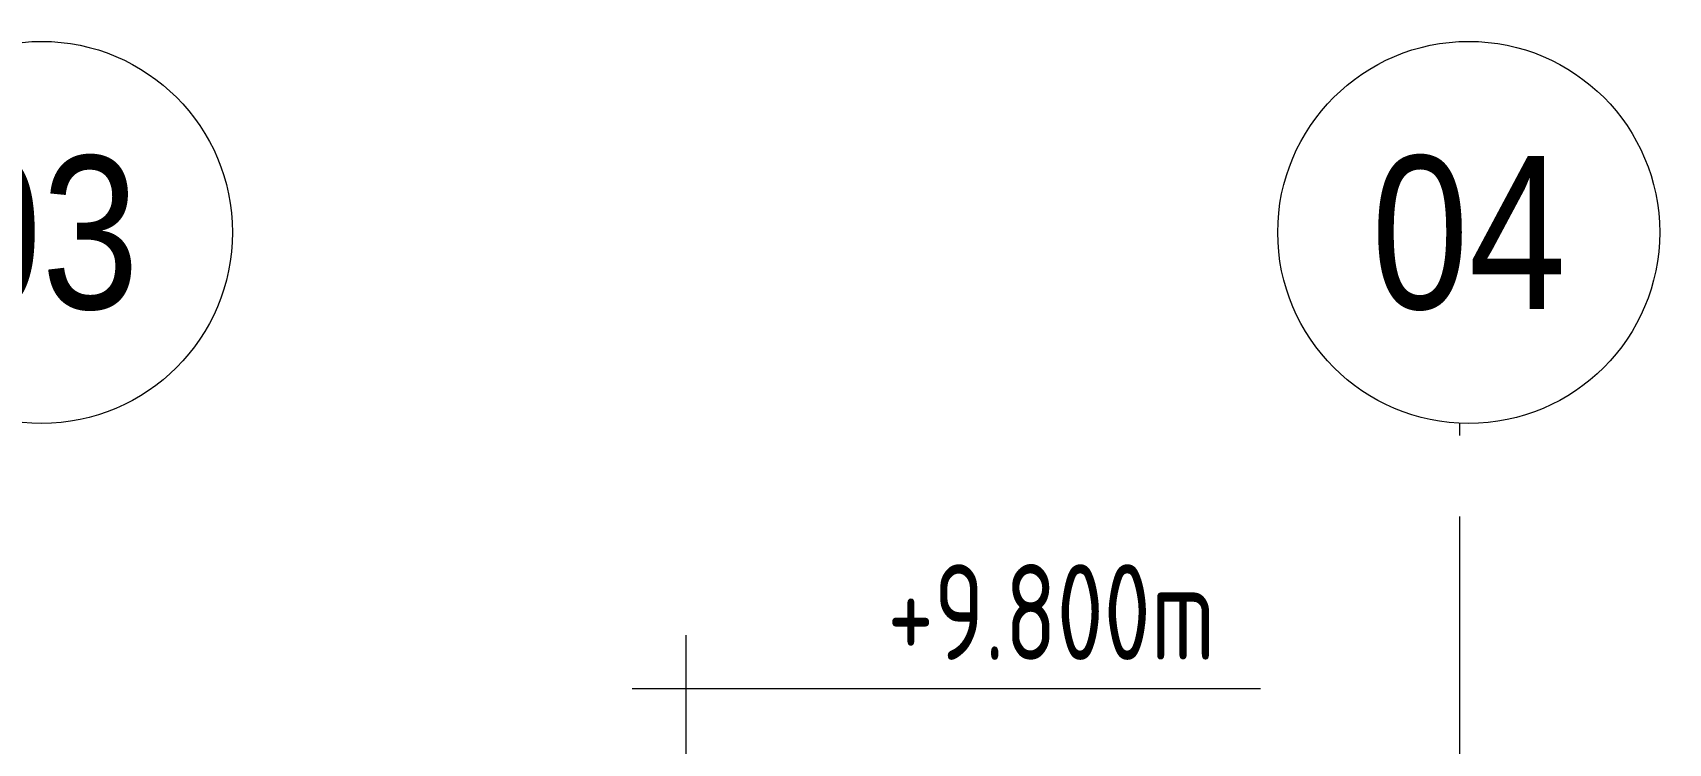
# Model space of a CAD drawing. Header units: millimetres. Extents: x -6181 to 191287, y -8583 to 23546.
# Drawn here: x 89554 to 92763, y 10244 to 11637 of the extents above; entities that cross this region are included whole.
import ezdxf
from ezdxf.enums import TextEntityAlignment as Align

# ---------------------------------------------------------------- set-up
doc = ezdxf.new("R2010")
doc.units = ezdxf.units.MM
doc.header["$MEASUREMENT"] = 0
doc.linetypes.add('ACAD_ISO02W100', pattern=[15, 12, -3])
doc.linetypes.add('CENTER2', pattern=[28.575, 19.05, -3.175, 3.175, -3.175])
doc.layers.add('00--ORIGIN POINT', color=200, linetype='Continuous', lineweight=20, plot=False)
for name, color, linetype, lineweight in [('03--GRID', 252, 'CENTER2', 5), ('03--GRIDBUBBLE', 8, 'Continuous', 18), ('03--GRIDTEXT', 4, 'Continuous', 40), ('W--ELEV-2', 7, 'Continuous', 20)]:
    doc.layers.add(name, color=color, linetype=linetype, lineweight=lineweight)
doc.styles.add('Ariel', font='arial.ttf', dxfattribs={"width": 0.8})
doc.styles.add('ISO', font='isocp2.shx', dxfattribs={"width": 0.8})
doc.styles.add('ROMANS', font='ARIALN.TTF')

# ---------------------------------------------------------------- blocks, each defined once
blk = doc.blocks.new('GRUDH')
at = {"layer": '03--GRIDBUBBLE'}
blk.add_circle((0, 0), 499.5, dxfattribs=at)
at = {"layer": '03--GRIDTEXT', "style": 'Ariel', "width": 0.8, "flags": 4}
blk.add_attdef('GRID', text='', height=400, dxfattribs=at).set_placement((0, 0), align=Align.MIDDLE_CENTER)
blk = doc.blocks.new('*U5')
at = {"color": 2}
for p, q in [((0, 875), (0, -46)), ((1502.9, 734.4), (-140.6, 734.4)), ((0, 0), (-266.9, 266.9)), ((266.9, 266.9), (0, 0)), ((-280.4, 234.4), (280.4, 234.4))]:
    blk.add_line(p, q, dxfattribs=at)
blk.add_solid([(0, 234.4), (234.4, 234.4), (0, 0), (234.4, 234.4)], dxfattribs=at)
at = {"layer": '00--ORIGIN POINT', "linetype": 'ACAD_ISO02W100', "ltscale": 5}
blk.add_line((270, 0), (-270, 0), dxfattribs=at)
at = {"style": 'ISO', "width": 0.8}
for tag, p in [('LEVEL', (225.4, 781.7)), ('FLOOR', (225.4, 406.4))]:
    blk.add_attdef(tag, p, '', height=250, dxfattribs=at)

msp = doc.modelspace()

# ---------------------------------------------------------------- linework, layer by layer
at = {"layer": '03--GRID', "ltscale": 50}
msp.add_line((92353.6, -1694), (92353.6, 10871.4), dxfattribs=at)

# ---------------------------------------------------------------- block references
at = {"layer": '03--GRIDBUBBLE'}
ref = msp.add_blockref('GRUDH', (89571, 11245.6), dxfattribs=dict(at, xscale=0.75, yscale=0.75, zscale=0.75, rotation=267.345885247266))
ref.add_attrib('GRID', '03', dxfattribs={"layer": '03--GRIDTEXT', "height": 300, "style": 'ROMANS'}).set_placement((89571, 11245.6), align=Align.MIDDLE_CENTER)
ref = msp.add_blockref('GRUDH', (92371, 11245.6), dxfattribs=dict(at, xscale=0.75, yscale=0.75, zscale=0.75, rotation=267.345885247266))
ref.add_attrib('GRID', '04', dxfattribs={"layer": '03--GRIDTEXT', "height": 300, "style": 'ROMANS'}).set_placement((92371, 11245.6), align=Align.MIDDLE_CENTER)
at = {"layer": 'W--ELEV-2'}
ref = msp.add_blockref('*U5', (90835, 9799.6, 193.5), dxfattribs=dict(at, xscale=0.75, yscale=0.75, zscale=0.75))
ref.add_attrib('LEVEL', '+9.800m', (91230.2, 10407.2, -697949.8), dxfattribs={"layer": '0', "height": 187.5, "style": 'ISO', "width": 0.8})

doc.saveas('drawing.dxf')
